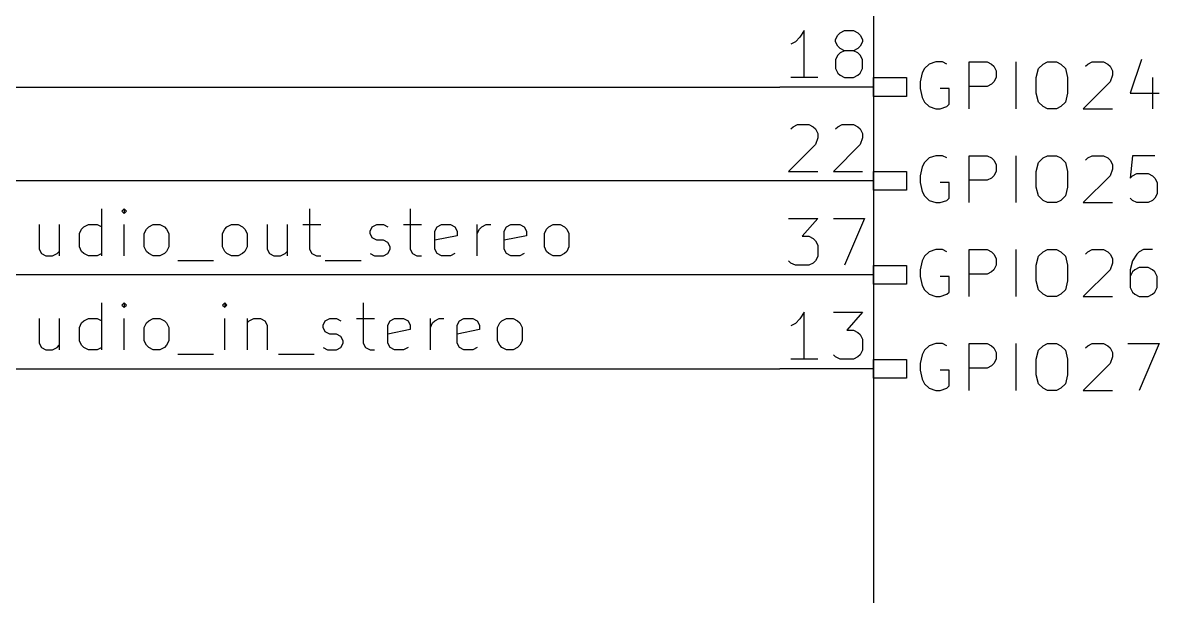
# Model space of a CAD drawing. Extents: x 0.4 to 11.3, y -7.9 to -0.4.
# Drawn here: x 3.344 to 4.554, y -4.092 to -3.482 of the extents above; entities that cross this region are included whole.
import ezdxf

# ---------------------------------------------------------------- set-up
doc = ezdxf.new("R2010")
doc.units = 0
doc.header["$MEASUREMENT"] = 0
for name, color, linetype in [('CYAN2', 4, 'CONTINUOUS'), ('GRAY1', 251, 'CONTINUOUS'), ('GREEN3', 91, 'CONTINUOUS'), ('LYELLOW', 51, 'CONTINUOUS'), ('RED2', 1, 'CONTINUOUS'), ('RED3', 11, 'CONTINUOUS')]:
    doc.layers.add(name, color=color, linetype=linetype)

msp = doc.modelspace()

# ---------------------------------------------------------------- linework, layer by layer
at = {"layer": 'CYAN2', "linetype": 'CONTINUOUS'}
for p, q in [((4.53524, -3.52075), (4.52333, -3.55646)), ((4.30428, -3.53028), (4.3019, -3.53504)), ((4.30905, -3.52551), (4.30428, -3.53028)), ((4.31619, -3.52313), (4.30905, -3.52551)), ((4.32333, -3.52313), (4.31619, -3.52313)), ((4.32809, -3.52551), (4.32333, -3.52313)), ((4.3519, -3.57313), (4.3519, -3.52313)), ((4.3519, -3.52313), (4.37095, -3.52313)), ((4.37095, -3.52313), (4.37571, -3.52551)), ((4.37571, -3.52551), (4.37809, -3.52789)), ((4.37809, -3.52789), (4.38047, -3.53265)), ((4.38047, -3.53265), (4.38047, -3.5398)), ((4.4019, -3.57313), (4.4019, -3.52313)), ((4.42333, -3.5398), (4.42571, -3.53028)), ((4.42571, -3.53028), (4.43048, -3.52551)), ((4.43048, -3.52551), (4.43524, -3.52313)), ((4.43524, -3.52313), (4.44476, -3.52313)), ((4.44476, -3.52313), (4.44952, -3.52551)), ((4.44952, -3.52551), (4.45428, -3.53028)), ((4.45428, -3.53028), (4.45667, -3.5398)), ((4.47572, -3.52789), (4.47809, -3.52551)), ((4.47809, -3.52551), (4.48286, -3.52313)), ((4.48286, -3.52313), (4.49476, -3.52313)), ((4.49476, -3.52313), (4.49952, -3.52551)), ((4.49952, -3.52551), (4.50191, -3.52789)), ((4.50191, -3.52789), (4.50429, -3.53265)), ((4.50429, -3.53265), (4.50429, -3.53742)), ((4.3019, -3.53504), (4.29952, -3.54456)), ((4.29952, -3.54456), (4.29952, -3.5517)), ((4.37571, -3.54694), (4.37095, -3.54932)), ((4.37809, -3.54456), (4.37571, -3.54694)), ((4.38047, -3.5398), (4.37809, -3.54456)), ((4.42333, -3.55646), (4.42333, -3.5398)), ((4.45667, -3.5398), (4.45667, -3.55646)), ((4.50191, -3.54456), (4.47333, -3.57313)), ((4.50429, -3.53742), (4.50191, -3.54456)), ((4.54714, -3.5398), (4.54714, -3.57313)), ((4.29952, -3.5517), (4.3019, -3.56122)), ((4.33047, -3.5517), (4.32095, -3.5517)), ((4.33047, -3.56837), (4.33047, -3.5517)), ((4.37095, -3.54932), (4.3519, -3.54932)), ((4.42571, -3.56599), (4.42333, -3.55646)), ((4.45667, -3.55646), (4.45428, -3.56599)), ((4.52333, -3.55646), (4.55428, -3.55646)), ((4.3019, -3.56122), (4.30428, -3.56599)), ((4.30428, -3.56599), (4.30905, -3.57075)), ((4.30905, -3.57075), (4.31619, -3.57313)), ((4.32095, -3.57313), (4.32809, -3.57075)), ((4.32809, -3.57075), (4.33047, -3.56837)), ((4.43048, -3.57075), (4.42571, -3.56599)), ((4.43524, -3.57313), (4.43048, -3.57075)), ((4.44952, -3.57075), (4.44476, -3.57313)), ((4.45428, -3.56599), (4.44952, -3.57075)), ((4.31619, -3.57313), (4.32095, -3.57313)), ((4.44476, -3.57313), (4.43524, -3.57313)), ((4.47333, -3.57313), (4.50429, -3.57313)), ((4.30428, -3.63028), (4.3019, -3.63504)), ((4.30905, -3.62551), (4.30428, -3.63028)), ((4.31619, -3.62313), (4.30905, -3.62551)), ((4.32333, -3.62313), (4.31619, -3.62313)), ((4.32809, -3.62551), (4.32333, -3.62313)), ((4.3519, -3.67313), (4.3519, -3.62313)), ((4.3519, -3.62313), (4.37095, -3.62313)), ((4.37095, -3.62313), (4.37571, -3.62551)), ((4.37571, -3.62551), (4.37809, -3.62789)), ((4.37809, -3.62789), (4.38047, -3.63265)), ((4.4019, -3.67313), (4.4019, -3.62313)), ((4.42333, -3.6398), (4.42571, -3.63028)), ((4.42571, -3.63028), (4.43048, -3.62551)), ((4.43048, -3.62551), (4.43524, -3.62313)), ((4.43524, -3.62313), (4.44476, -3.62313)), ((4.44476, -3.62313), (4.44952, -3.62551)), ((4.44952, -3.62551), (4.45428, -3.63028)), ((4.45428, -3.63028), (4.45667, -3.6398)), ((4.47572, -3.62789), (4.47809, -3.62551)), ((4.47809, -3.62551), (4.48286, -3.62313)), ((4.48286, -3.62313), (4.49476, -3.62313)), ((4.49476, -3.62313), (4.49952, -3.62551)), ((4.49952, -3.62551), (4.50191, -3.62789)), ((4.50191, -3.62789), (4.50429, -3.63265)), ((4.52571, -3.62313), (4.52333, -3.64694)), ((4.54952, -3.62313), (4.52571, -3.62313)), ((4.3019, -3.63504), (4.29952, -3.64456)), ((4.38047, -3.6398), (4.37809, -3.64456)), ((4.38047, -3.63265), (4.38047, -3.6398)), ((4.42333, -3.65646), (4.42333, -3.6398)), ((4.45667, -3.6398), (4.45667, -3.65646)), ((4.50429, -3.63742), (4.50191, -3.64456)), ((4.50429, -3.63265), (4.50429, -3.63742)), ((4.52571, -3.64456), (4.53048, -3.64218)), ((4.53048, -3.64218), (4.54238, -3.64218)), ((4.54238, -3.64218), (4.54714, -3.64456)), ((4.29952, -3.64456), (4.29952, -3.6517)), ((4.29952, -3.6517), (4.3019, -3.66122)), ((4.33047, -3.6517), (4.32095, -3.6517)), ((4.33047, -3.66837), (4.33047, -3.6517)), ((4.37095, -3.64932), (4.3519, -3.64932)), ((4.37571, -3.64694), (4.37095, -3.64932)), ((4.37809, -3.64456), (4.37571, -3.64694)), ((4.50191, -3.64456), (4.47333, -3.67313)), ((4.52333, -3.64694), (4.52571, -3.64456)), ((4.54714, -3.64456), (4.54952, -3.64694)), ((4.54952, -3.64694), (4.55191, -3.6517)), ((4.55191, -3.6517), (4.55191, -3.66361)), ((4.3019, -3.66122), (4.30428, -3.66599)), ((4.30428, -3.66599), (4.30905, -3.67075)), ((4.42571, -3.66599), (4.42333, -3.65646)), ((4.43048, -3.67075), (4.42571, -3.66599)), ((4.45428, -3.66599), (4.44952, -3.67075)), ((4.45667, -3.65646), (4.45428, -3.66599)), ((4.55191, -3.66361), (4.54952, -3.66837)), ((4.30905, -3.67075), (4.31619, -3.67313)), ((4.31619, -3.67313), (4.32095, -3.67313)), ((4.32095, -3.67313), (4.32809, -3.67075)), ((4.32809, -3.67075), (4.33047, -3.66837)), ((4.43524, -3.67313), (4.43048, -3.67075)), ((4.44476, -3.67313), (4.43524, -3.67313)), ((4.44952, -3.67075), (4.44476, -3.67313)), ((4.47333, -3.67313), (4.50429, -3.67313)), ((4.52571, -3.67075), (4.52333, -3.66837)), ((4.53048, -3.67313), (4.52571, -3.67075)), ((4.54238, -3.67313), (4.53048, -3.67313)), ((4.54714, -3.67075), (4.54238, -3.67313)), ((4.54952, -3.66837), (4.54714, -3.67075)), ((4.30905, -3.72551), (4.30428, -3.73028)), ((4.31619, -3.72313), (4.30905, -3.72551)), ((4.32333, -3.72313), (4.31619, -3.72313)), ((4.32809, -3.72551), (4.32333, -3.72313)), ((4.3519, -3.77313), (4.3519, -3.72313)), ((4.3519, -3.72313), (4.37095, -3.72313)), ((4.37095, -3.72313), (4.37571, -3.72551)), ((4.37571, -3.72551), (4.37809, -3.72789)), ((4.37809, -3.72789), (4.38047, -3.73265)), ((4.4019, -3.77313), (4.4019, -3.72313)), ((4.42571, -3.73028), (4.43048, -3.72551)), ((4.43048, -3.72551), (4.43524, -3.72313)), ((4.43524, -3.72313), (4.44476, -3.72313)), ((4.44476, -3.72313), (4.44952, -3.72551)), ((4.44952, -3.72551), (4.45428, -3.73028)), ((4.47572, -3.72789), (4.47809, -3.72551)), ((4.47809, -3.72551), (4.48286, -3.72313)), ((4.48286, -3.72313), (4.49476, -3.72313)), ((4.49476, -3.72313), (4.49952, -3.72551)), ((4.49952, -3.72551), (4.50191, -3.72789)), ((4.50191, -3.72789), (4.50429, -3.73265)), ((4.53048, -3.72789), (4.52571, -3.73504)), ((4.53286, -3.72551), (4.53048, -3.72789)), ((4.53762, -3.72313), (4.53286, -3.72551)), ((4.54714, -3.72313), (4.53762, -3.72313)), ((4.3019, -3.73504), (4.29952, -3.74456)), ((4.30428, -3.73028), (4.3019, -3.73504)), ((4.38047, -3.7398), (4.37809, -3.74456)), ((4.38047, -3.73265), (4.38047, -3.7398)), ((4.42333, -3.7398), (4.42571, -3.73028)), ((4.42333, -3.75646), (4.42333, -3.7398)), ((4.45428, -3.73028), (4.45667, -3.7398)), ((4.45667, -3.7398), (4.45667, -3.75646)), ((4.50429, -3.73742), (4.50191, -3.74456)), ((4.50429, -3.73265), (4.50429, -3.73742)), ((4.52571, -3.73504), (4.52333, -3.74456)), ((4.29952, -3.74456), (4.29952, -3.7517)), ((4.29952, -3.7517), (4.3019, -3.76122)), ((4.33047, -3.7517), (4.32095, -3.7517)), ((4.33047, -3.76837), (4.33047, -3.7517)), ((4.37095, -3.74932), (4.3519, -3.74932)), ((4.37571, -3.74694), (4.37095, -3.74932)), ((4.37809, -3.74456), (4.37571, -3.74694)), ((4.50191, -3.74456), (4.47333, -3.77313)), ((4.52333, -3.74456), (4.52333, -3.76361)), ((4.52571, -3.74694), (4.52333, -3.7517)), ((4.52809, -3.74456), (4.52571, -3.74694)), ((4.53286, -3.74218), (4.52809, -3.74456)), ((4.54238, -3.74218), (4.53286, -3.74218)), ((4.54714, -3.74456), (4.54238, -3.74218)), ((4.54952, -3.74694), (4.54714, -3.74456)), ((4.55191, -3.7517), (4.54952, -3.74694)), ((4.55191, -3.76361), (4.55191, -3.7517)), ((4.3019, -3.76122), (4.30428, -3.76599)), ((4.42571, -3.76599), (4.42333, -3.75646)), ((4.45667, -3.75646), (4.45428, -3.76599)), ((4.52333, -3.76361), (4.52571, -3.76837)), ((4.54952, -3.76837), (4.55191, -3.76361)), ((4.30428, -3.76599), (4.30905, -3.77075)), ((4.30905, -3.77075), (4.31619, -3.77313)), ((4.31619, -3.77313), (4.32095, -3.77313)), ((4.32095, -3.77313), (4.32809, -3.77075)), ((4.32809, -3.77075), (4.33047, -3.76837)), ((4.43048, -3.77075), (4.42571, -3.76599)), ((4.43524, -3.77313), (4.43048, -3.77075)), ((4.44476, -3.77313), (4.43524, -3.77313)), ((4.44952, -3.77075), (4.44476, -3.77313)), ((4.45428, -3.76599), (4.44952, -3.77075)), ((4.47333, -3.77313), (4.50429, -3.77313)), ((4.52571, -3.76837), (4.52809, -3.77075)), ((4.52809, -3.77075), (4.53286, -3.77313)), ((4.53286, -3.77313), (4.54238, -3.77313)), ((4.54238, -3.77313), (4.54714, -3.77075)), ((4.54714, -3.77075), (4.54952, -3.76837)), ((4.31619, -3.82313), (4.30905, -3.82551)), ((4.32333, -3.82313), (4.31619, -3.82313)), ((4.32809, -3.82551), (4.32333, -3.82313)), ((4.3519, -3.87313), (4.3519, -3.82313)), ((4.3519, -3.82313), (4.37095, -3.82313)), ((4.37095, -3.82313), (4.37571, -3.82551)), ((4.4019, -3.87313), (4.4019, -3.82313)), ((4.43048, -3.82551), (4.43524, -3.82313)), ((4.43524, -3.82313), (4.44476, -3.82313)), ((4.44476, -3.82313), (4.44952, -3.82551)), ((4.47809, -3.82551), (4.48286, -3.82313)), ((4.48286, -3.82313), (4.49476, -3.82313)), ((4.49476, -3.82313), (4.49952, -3.82551)), ((4.52095, -3.82313), (4.55428, -3.82313)), ((4.55428, -3.82313), (4.53286, -3.87313)), ((4.3019, -3.83504), (4.29952, -3.84456)), ((4.30428, -3.83028), (4.3019, -3.83504)), ((4.30905, -3.82551), (4.30428, -3.83028)), ((4.37571, -3.82551), (4.37809, -3.82789)), ((4.37809, -3.82789), (4.38047, -3.83265)), ((4.38047, -3.83265), (4.38047, -3.8398)), ((4.42333, -3.8398), (4.42571, -3.83028)), ((4.42571, -3.83028), (4.43048, -3.82551)), ((4.44952, -3.82551), (4.45428, -3.83028)), ((4.45428, -3.83028), (4.45667, -3.8398)), ((4.47572, -3.82789), (4.47809, -3.82551)), ((4.49952, -3.82551), (4.50191, -3.82789)), ((4.50191, -3.82789), (4.50429, -3.83265)), ((4.50429, -3.83742), (4.50191, -3.84456)), ((4.50429, -3.83265), (4.50429, -3.83742)), ((4.29952, -3.84456), (4.29952, -3.8517)), ((4.37095, -3.84932), (4.3519, -3.84932)), ((4.37571, -3.84694), (4.37095, -3.84932)), ((4.37809, -3.84456), (4.37571, -3.84694)), ((4.38047, -3.8398), (4.37809, -3.84456)), ((4.42333, -3.85646), (4.42333, -3.8398)), ((4.45667, -3.8398), (4.45667, -3.85646)), ((4.50191, -3.84456), (4.47333, -3.87313)), ((4.29952, -3.8517), (4.3019, -3.86122)), ((4.3019, -3.86122), (4.30428, -3.86599)), ((4.33047, -3.8517), (4.32095, -3.8517)), ((4.33047, -3.86837), (4.33047, -3.8517)), ((4.42571, -3.86599), (4.42333, -3.85646)), ((4.45667, -3.85646), (4.45428, -3.86599)), ((4.30428, -3.86599), (4.30905, -3.87075)), ((4.30905, -3.87075), (4.31619, -3.87313)), ((4.31619, -3.87313), (4.32095, -3.87313)), ((4.32095, -3.87313), (4.32809, -3.87075)), ((4.32809, -3.87075), (4.33047, -3.86837)), ((4.43048, -3.87075), (4.42571, -3.86599)), ((4.43524, -3.87313), (4.43048, -3.87075)), ((4.44476, -3.87313), (4.43524, -3.87313)), ((4.44952, -3.87075), (4.44476, -3.87313)), ((4.45428, -3.86599), (4.44952, -3.87075)), ((4.47333, -3.87313), (4.50429, -3.87313))]:
    msp.add_line(p, q, dxfattribs=at)
at = {"layer": 'GRAY1', "linetype": 'CONTINUOUS'}
for p, q in [((3.42791, -3.7298), (3.42791, -3.6798)), ((3.45172, -3.6798), (3.44934, -3.68218)), ((3.4541, -3.68218), (3.45172, -3.6798)), ((3.45172, -3.6798), (3.45172, -3.68456)), ((3.64933, -3.6798), (3.64933, -3.72266)), ((3.75648, -3.6798), (3.75648, -3.72266)), ((3.44934, -3.68218), (3.45172, -3.68456)), ((3.45172, -3.68456), (3.4541, -3.68218)), ((3.36125, -3.69647), (3.36125, -3.72266)), ((3.38268, -3.69647), (3.38268, -3.7298)), ((3.40411, -3.70599), (3.40648, -3.70123)), ((3.40648, -3.70123), (3.40887, -3.69885)), ((3.40887, -3.69885), (3.41363, -3.69647)), ((3.41363, -3.69647), (3.42315, -3.69647)), ((3.42315, -3.69647), (3.42791, -3.69885)), ((3.45172, -3.7298), (3.45172, -3.69647)), ((3.47315, -3.70599), (3.47553, -3.70123)), ((3.47553, -3.70123), (3.47791, -3.69885)), ((3.47791, -3.69885), (3.48268, -3.69647)), ((3.48268, -3.69647), (3.48982, -3.69647)), ((3.48982, -3.69647), (3.49458, -3.69885)), ((3.49458, -3.69885), (3.49696, -3.70123)), ((3.49696, -3.70123), (3.49934, -3.70599)), ((3.55648, -3.70599), (3.55886, -3.70123)), ((3.55886, -3.70123), (3.56124, -3.69885)), ((3.56124, -3.69885), (3.56601, -3.69647)), ((3.56601, -3.69647), (3.57315, -3.69647)), ((3.57315, -3.69647), (3.57791, -3.69885)), ((3.57791, -3.69885), (3.58029, -3.70123)), ((3.58029, -3.70123), (3.58267, -3.70599)), ((3.6041, -3.69647), (3.6041, -3.72266)), ((3.62553, -3.69647), (3.62553, -3.7298)), ((3.64219, -3.69647), (3.66124, -3.69647)), ((3.71362, -3.70361), (3.716, -3.69885)), ((3.71362, -3.70599), (3.71362, -3.70361)), ((3.716, -3.69885), (3.72076, -3.69647)), ((3.72076, -3.69647), (3.72791, -3.69647)), ((3.72791, -3.69647), (3.73267, -3.69885)), ((3.74933, -3.69647), (3.76838, -3.69647)), ((3.78267, -3.70361), (3.78505, -3.69885)), ((3.78267, -3.72266), (3.78267, -3.70361)), ((3.78505, -3.69885), (3.78981, -3.69647)), ((3.78981, -3.69647), (3.79933, -3.69647)), ((3.79933, -3.69647), (3.80409, -3.69885)), ((3.80409, -3.69885), (3.80648, -3.70361)), ((3.80648, -3.70361), (3.80648, -3.70837)), ((3.82791, -3.7298), (3.82791, -3.69647)), ((3.82791, -3.70599), (3.83029, -3.70123)), ((3.83029, -3.70123), (3.83267, -3.69885)), ((3.83267, -3.69885), (3.83743, -3.69647)), ((3.83743, -3.69647), (3.84219, -3.69647)), ((3.85648, -3.70361), (3.85886, -3.69885)), ((3.85648, -3.72266), (3.85648, -3.70361)), ((3.85886, -3.69885), (3.86362, -3.69647)), ((3.86362, -3.69647), (3.87315, -3.69647)), ((3.87315, -3.69647), (3.87791, -3.69885)), ((3.87791, -3.69885), (3.88029, -3.70361)), ((3.88029, -3.70361), (3.88029, -3.70837)), ((3.89934, -3.70599), (3.90172, -3.70123)), ((3.90172, -3.70123), (3.9041, -3.69885)), ((3.9041, -3.69885), (3.90886, -3.69647)), ((3.90886, -3.69647), (3.916, -3.69647)), ((3.916, -3.69647), (3.92076, -3.69885)), ((3.92076, -3.69885), (3.92315, -3.70123)), ((3.92315, -3.70123), (3.92553, -3.70599)), ((3.40411, -3.72028), (3.40411, -3.70599)), ((3.47315, -3.72028), (3.47315, -3.70599)), ((3.49934, -3.70599), (3.49934, -3.72028)), ((3.55648, -3.72028), (3.55648, -3.70599)), ((3.58267, -3.70599), (3.58267, -3.72028)), ((3.716, -3.71075), (3.71362, -3.70599)), ((3.72076, -3.71313), (3.716, -3.71075)), ((3.72791, -3.71313), (3.72076, -3.71313)), ((3.73267, -3.71552), (3.72791, -3.71313)), ((3.73505, -3.72028), (3.73267, -3.71552)), ((3.80648, -3.70837), (3.78267, -3.71313)), ((3.88029, -3.70837), (3.85648, -3.71313)), ((3.89934, -3.72028), (3.89934, -3.70599)), ((3.92553, -3.70599), (3.92553, -3.72028)), ((3.36125, -3.72266), (3.36363, -3.72742)), ((3.36363, -3.72742), (3.36839, -3.7298)), ((3.37554, -3.7298), (3.3803, -3.72742)), ((3.3803, -3.72742), (3.38268, -3.72504)), ((3.40648, -3.72504), (3.40411, -3.72028)), ((3.40887, -3.72742), (3.40648, -3.72504)), ((3.41363, -3.7298), (3.40887, -3.72742)), ((3.42791, -3.72742), (3.42315, -3.7298)), ((3.47553, -3.72504), (3.47315, -3.72028)), ((3.47791, -3.72742), (3.47553, -3.72504)), ((3.48268, -3.7298), (3.47791, -3.72742)), ((3.49458, -3.72742), (3.48982, -3.7298)), ((3.49696, -3.72504), (3.49458, -3.72742)), ((3.49934, -3.72028), (3.49696, -3.72504)), ((3.55886, -3.72504), (3.55648, -3.72028)), ((3.56124, -3.72742), (3.55886, -3.72504)), ((3.56601, -3.7298), (3.56124, -3.72742)), ((3.57791, -3.72742), (3.57315, -3.7298)), ((3.58029, -3.72504), (3.57791, -3.72742)), ((3.58267, -3.72028), (3.58029, -3.72504)), ((3.6041, -3.72266), (3.60648, -3.72742)), ((3.60648, -3.72742), (3.61124, -3.7298)), ((3.61839, -3.7298), (3.62315, -3.72742)), ((3.62315, -3.72742), (3.62553, -3.72504)), ((3.64933, -3.72266), (3.65172, -3.72742)), ((3.65172, -3.72742), (3.65648, -3.7298)), ((3.71362, -3.72742), (3.71838, -3.7298)), ((3.72791, -3.7298), (3.73267, -3.72742)), ((3.73267, -3.72742), (3.73505, -3.72266)), ((3.73505, -3.72266), (3.73505, -3.72028)), ((3.75648, -3.72266), (3.75886, -3.72742)), ((3.75886, -3.72742), (3.76362, -3.7298)), ((3.78505, -3.72742), (3.78267, -3.72266)), ((3.78981, -3.7298), (3.78505, -3.72742)), ((3.80409, -3.72742), (3.79933, -3.7298)), ((3.85886, -3.72742), (3.85648, -3.72266)), ((3.86362, -3.7298), (3.85886, -3.72742)), ((3.87791, -3.72742), (3.87315, -3.7298)), ((3.90172, -3.72504), (3.89934, -3.72028)), ((3.9041, -3.72742), (3.90172, -3.72504)), ((3.90886, -3.7298), (3.9041, -3.72742)), ((3.92076, -3.72742), (3.916, -3.7298)), ((3.92315, -3.72504), (3.92076, -3.72742)), ((3.92553, -3.72028), (3.92315, -3.72504)), ((3.36839, -3.7298), (3.37554, -3.7298)), ((3.42315, -3.7298), (3.41363, -3.7298)), ((3.48982, -3.7298), (3.48268, -3.7298)), ((3.50887, -3.73456), (3.54696, -3.73456)), ((3.57315, -3.7298), (3.56601, -3.7298)), ((3.61124, -3.7298), (3.61839, -3.7298)), ((3.65648, -3.7298), (3.66124, -3.7298)), ((3.666, -3.73456), (3.7041, -3.73456)), ((3.71838, -3.7298), (3.72791, -3.7298)), ((3.76362, -3.7298), (3.76838, -3.7298)), ((3.79933, -3.7298), (3.78981, -3.7298)), ((3.87315, -3.7298), (3.86362, -3.7298)), ((3.916, -3.7298), (3.90886, -3.7298)), ((3.42791, -3.8298), (3.42791, -3.7798)), ((3.45172, -3.7798), (3.44934, -3.78218)), ((3.44934, -3.78218), (3.45172, -3.78456)), ((3.4541, -3.78218), (3.45172, -3.7798)), ((3.45172, -3.7798), (3.45172, -3.78456)), ((3.45172, -3.78456), (3.4541, -3.78218)), ((3.55886, -3.7798), (3.55648, -3.78218)), ((3.55648, -3.78218), (3.55886, -3.78456)), ((3.56124, -3.78218), (3.55886, -3.7798)), ((3.55886, -3.7798), (3.55886, -3.78456)), ((3.55886, -3.78456), (3.56124, -3.78218)), ((3.70648, -3.7798), (3.70648, -3.82266)), ((3.36125, -3.79647), (3.36125, -3.82266)), ((3.38268, -3.79647), (3.38268, -3.8298)), ((3.40648, -3.80123), (3.40887, -3.79885)), ((3.40887, -3.79885), (3.41363, -3.79647)), ((3.41363, -3.79647), (3.42315, -3.79647)), ((3.42315, -3.79647), (3.42791, -3.79885)), ((3.45172, -3.8298), (3.45172, -3.79647)), ((3.47553, -3.80123), (3.47791, -3.79885)), ((3.47791, -3.79885), (3.48268, -3.79647)), ((3.48268, -3.79647), (3.48982, -3.79647)), ((3.48982, -3.79647), (3.49458, -3.79885)), ((3.49458, -3.79885), (3.49696, -3.80123)), ((3.55886, -3.8298), (3.55886, -3.79647)), ((3.58267, -3.79647), (3.58267, -3.8298)), ((3.58267, -3.80123), (3.58506, -3.79885)), ((3.58506, -3.79885), (3.58982, -3.79647)), ((3.58982, -3.79647), (3.59696, -3.79647)), ((3.59696, -3.79647), (3.60172, -3.79885)), ((3.60172, -3.79885), (3.6041, -3.80361)), ((3.66363, -3.80361), (3.666, -3.79885)), ((3.666, -3.79885), (3.67077, -3.79647)), ((3.67077, -3.79647), (3.67791, -3.79647)), ((3.67791, -3.79647), (3.68267, -3.79885)), ((3.69934, -3.79647), (3.71839, -3.79647)), ((3.73267, -3.80361), (3.73505, -3.79885)), ((3.73505, -3.79885), (3.73981, -3.79647)), ((3.73981, -3.79647), (3.74934, -3.79647)), ((3.74934, -3.79647), (3.7541, -3.79885)), ((3.7541, -3.79885), (3.75648, -3.80361)), ((3.77791, -3.8298), (3.77791, -3.79647)), ((3.78029, -3.80123), (3.78267, -3.79885)), ((3.78267, -3.79885), (3.78743, -3.79647)), ((3.78743, -3.79647), (3.7922, -3.79647)), ((3.80648, -3.80361), (3.80886, -3.79885)), ((3.80886, -3.79885), (3.81363, -3.79647)), ((3.81363, -3.79647), (3.82315, -3.79647)), ((3.82315, -3.79647), (3.82791, -3.79885)), ((3.82791, -3.79885), (3.83029, -3.80361)), ((3.85172, -3.80123), (3.8541, -3.79885)), ((3.8541, -3.79885), (3.85887, -3.79647)), ((3.85887, -3.79647), (3.86601, -3.79647)), ((3.86601, -3.79647), (3.87077, -3.79885)), ((3.87077, -3.79885), (3.87315, -3.80123)), ((3.40411, -3.80599), (3.40648, -3.80123)), ((3.40411, -3.82028), (3.40411, -3.80599)), ((3.47315, -3.80599), (3.47553, -3.80123)), ((3.47315, -3.82028), (3.47315, -3.80599)), ((3.49696, -3.80123), (3.49934, -3.80599)), ((3.49934, -3.80599), (3.49934, -3.82028)), ((3.6041, -3.80361), (3.6041, -3.8298)), ((3.66363, -3.80599), (3.66363, -3.80361)), ((3.666, -3.81075), (3.66363, -3.80599)), ((3.67077, -3.81313), (3.666, -3.81075)), ((3.67791, -3.81313), (3.67077, -3.81313)), ((3.68267, -3.81552), (3.67791, -3.81313)), ((3.73267, -3.82266), (3.73267, -3.80361)), ((3.75648, -3.80837), (3.73267, -3.81313)), ((3.75648, -3.80361), (3.75648, -3.80837)), ((3.77791, -3.80599), (3.78029, -3.80123)), ((3.80648, -3.82266), (3.80648, -3.80361)), ((3.83029, -3.80837), (3.80648, -3.81313)), ((3.83029, -3.80361), (3.83029, -3.80837)), ((3.84934, -3.80599), (3.85172, -3.80123)), ((3.84934, -3.82028), (3.84934, -3.80599)), ((3.87315, -3.80123), (3.87553, -3.80599)), ((3.87553, -3.80599), (3.87553, -3.82028)), ((3.36125, -3.82266), (3.36363, -3.82742)), ((3.3803, -3.82742), (3.38268, -3.82504)), ((3.40648, -3.82504), (3.40411, -3.82028)), ((3.40887, -3.82742), (3.40648, -3.82504)), ((3.47553, -3.82504), (3.47315, -3.82028)), ((3.47791, -3.82742), (3.47553, -3.82504)), ((3.49696, -3.82504), (3.49458, -3.82742)), ((3.49934, -3.82028), (3.49696, -3.82504)), ((3.68505, -3.82028), (3.68267, -3.81552)), ((3.68267, -3.82742), (3.68505, -3.82266)), ((3.68505, -3.82266), (3.68505, -3.82028)), ((3.70648, -3.82266), (3.70886, -3.82742)), ((3.73505, -3.82742), (3.73267, -3.82266)), ((3.80886, -3.82742), (3.80648, -3.82266)), ((3.85172, -3.82504), (3.84934, -3.82028)), ((3.8541, -3.82742), (3.85172, -3.82504)), ((3.87315, -3.82504), (3.87077, -3.82742)), ((3.87553, -3.82028), (3.87315, -3.82504)), ((3.36363, -3.82742), (3.36839, -3.8298)), ((3.36839, -3.8298), (3.37554, -3.8298)), ((3.37554, -3.8298), (3.3803, -3.82742)), ((3.41363, -3.8298), (3.40887, -3.82742)), ((3.42315, -3.8298), (3.41363, -3.8298)), ((3.42791, -3.82742), (3.42315, -3.8298)), ((3.48268, -3.8298), (3.47791, -3.82742)), ((3.48982, -3.8298), (3.48268, -3.8298)), ((3.49458, -3.82742), (3.48982, -3.8298)), ((3.50887, -3.83456), (3.54696, -3.83456)), ((3.61601, -3.83456), (3.6541, -3.83456)), ((3.66363, -3.82742), (3.66839, -3.8298)), ((3.66839, -3.8298), (3.67791, -3.8298)), ((3.67791, -3.8298), (3.68267, -3.82742)), ((3.70886, -3.82742), (3.71363, -3.8298)), ((3.71363, -3.8298), (3.71839, -3.8298)), ((3.73981, -3.8298), (3.73505, -3.82742)), ((3.74934, -3.8298), (3.73981, -3.8298)), ((3.7541, -3.82742), (3.74934, -3.8298)), ((3.81363, -3.8298), (3.80886, -3.82742)), ((3.82315, -3.8298), (3.81363, -3.8298)), ((3.82791, -3.82742), (3.82315, -3.8298)), ((3.85887, -3.8298), (3.8541, -3.82742)), ((3.86601, -3.8298), (3.85887, -3.8298)), ((3.87077, -3.82742), (3.86601, -3.8298))]:
    msp.add_line(p, q, dxfattribs=at)
at = {"layer": 'GREEN3', "linetype": 'CONTINUOUS'}
for p, q in [((3.25, -3.55), (4.15, -3.55)), ((4.15, -3.65), (3.2, -3.65)), ((4.15, -3.75), (3.15, -3.75)), ((3.1, -3.85), (4.15, -3.85))]:
    msp.add_line(p, q, dxfattribs=at)
at = {"layer": 'LYELLOW', "linetype": 'CONTINUOUS'}
msp.add_line((4.25, -1.95), (4.25, -4.35), dxfattribs=at)
at = {"layer": 'RED2', "linetype": 'CONTINUOUS'}
for p, q in [((4.25, -1.95), (4.25, -4.35)), ((4.25, -3.56), (4.25, -3.54)), ((4.25, -3.54), (4.285, -3.54)), ((4.285, -3.54), (4.285, -3.56)), ((4.25, -3.55), (4.15, -3.55)), ((4.285, -3.56), (4.25, -3.56)), ((4.25, -3.66), (4.25, -3.64)), ((4.25, -3.64), (4.285, -3.64)), ((4.285, -3.64), (4.285, -3.66)), ((4.25, -3.65), (4.15, -3.65)), ((4.285, -3.66), (4.25, -3.66)), ((4.25, -3.76), (4.25, -3.74)), ((4.25, -3.74), (4.285, -3.74)), ((4.285, -3.74), (4.285, -3.76)), ((4.25, -3.75), (4.15, -3.75)), ((4.285, -3.76), (4.25, -3.76)), ((4.25, -3.86), (4.25, -3.84)), ((4.25, -3.84), (4.285, -3.84)), ((4.285, -3.84), (4.285, -3.86)), ((4.25, -3.85), (4.15, -3.85)), ((4.285, -3.86), (4.25, -3.86))]:
    msp.add_line(p, q, dxfattribs=at)
at = {"layer": 'RED3', "linetype": 'CONTINUOUS'}
for p, q in [((4.17143, -3.49702), (4.16667, -3.50178)), ((4.17619, -3.48988), (4.17143, -3.49702)), ((4.17619, -3.53988), (4.17619, -3.48988)), ((4.20952, -3.4994), (4.2119, -3.49464)), ((4.2119, -3.49464), (4.21428, -3.49226)), ((4.21428, -3.49226), (4.21905, -3.48988)), ((4.21905, -3.48988), (4.22857, -3.48988)), ((4.22857, -3.48988), (4.23333, -3.49226)), ((4.23333, -3.49226), (4.23571, -3.49464)), ((4.23571, -3.49464), (4.23809, -3.4994)), ((4.16667, -3.50178), (4.16191, -3.50417)), ((4.20952, -3.50178), (4.20952, -3.4994)), ((4.2119, -3.50655), (4.20952, -3.50178)), ((4.21428, -3.50893), (4.2119, -3.50655)), ((4.21905, -3.51131), (4.21428, -3.50893)), ((4.23333, -3.50893), (4.22857, -3.51131)), ((4.23571, -3.50655), (4.23333, -3.50893)), ((4.23809, -3.50178), (4.23571, -3.50655)), ((4.23809, -3.4994), (4.23809, -3.50178)), ((4.2119, -3.51607), (4.20952, -3.52083)), ((4.20952, -3.52083), (4.20952, -3.53035)), ((4.21428, -3.51369), (4.2119, -3.51607)), ((4.21905, -3.51131), (4.21428, -3.51369)), ((4.22857, -3.51131), (4.21905, -3.51131)), ((4.23333, -3.51369), (4.22857, -3.51131)), ((4.23571, -3.51607), (4.23333, -3.51369)), ((4.23809, -3.52083), (4.23571, -3.51607)), ((4.23809, -3.53035), (4.23809, -3.52083)), ((4.20952, -3.53035), (4.2119, -3.53512)), ((4.23571, -3.53512), (4.23809, -3.53035)), ((4.19048, -3.53988), (4.16191, -3.53988)), ((4.2119, -3.53512), (4.21428, -3.5375)), ((4.21428, -3.5375), (4.21905, -3.53988)), ((4.21905, -3.53988), (4.22857, -3.53988)), ((4.22857, -3.53988), (4.23333, -3.5375)), ((4.23333, -3.5375), (4.23571, -3.53512)), ((4.16191, -3.59464), (4.16428, -3.59226)), ((4.16428, -3.59226), (4.16905, -3.58988)), ((4.16905, -3.58988), (4.18095, -3.58988)), ((4.18095, -3.58988), (4.18571, -3.59226)), ((4.18571, -3.59226), (4.18809, -3.59464)), ((4.18809, -3.59464), (4.19048, -3.5994)), ((4.20952, -3.59464), (4.2119, -3.59226)), ((4.2119, -3.59226), (4.21667, -3.58988)), ((4.21667, -3.58988), (4.22857, -3.58988)), ((4.22857, -3.58988), (4.23333, -3.59226)), ((4.23333, -3.59226), (4.23571, -3.59464)), ((4.23571, -3.59464), (4.23809, -3.5994)), ((4.19048, -3.60417), (4.18809, -3.61131)), ((4.19048, -3.5994), (4.19048, -3.60417)), ((4.23809, -3.60417), (4.23571, -3.61131)), ((4.23809, -3.5994), (4.23809, -3.60417)), ((4.18809, -3.61131), (4.15952, -3.63988)), ((4.23571, -3.61131), (4.20714, -3.63988)), ((4.15952, -3.63988), (4.19048, -3.63988)), ((4.20714, -3.63988), (4.23809, -3.63988)), ((4.15952, -3.68988), (4.19048, -3.68988)), ((4.19048, -3.68988), (4.17381, -3.70893)), ((4.20714, -3.68988), (4.24047, -3.68988)), ((4.24047, -3.68988), (4.21905, -3.73988)), ((4.17381, -3.70893), (4.18095, -3.70893)), ((4.18095, -3.70893), (4.18571, -3.71131)), ((4.18571, -3.71131), (4.18809, -3.71369)), ((4.18809, -3.71369), (4.19048, -3.71845)), ((4.19048, -3.71845), (4.19048, -3.73035)), ((4.16191, -3.7375), (4.15952, -3.73512)), ((4.16667, -3.73988), (4.16191, -3.7375)), ((4.18095, -3.73988), (4.16667, -3.73988)), ((4.18571, -3.7375), (4.18095, -3.73988)), ((4.18809, -3.73512), (4.18571, -3.7375)), ((4.19048, -3.73035), (4.18809, -3.73512)), ((4.17143, -3.79702), (4.16667, -3.80178)), ((4.17619, -3.78988), (4.17143, -3.79702)), ((4.17619, -3.83988), (4.17619, -3.78988)), ((4.20714, -3.78988), (4.23809, -3.78988)), ((4.23809, -3.78988), (4.22143, -3.80893)), ((4.16667, -3.80178), (4.16191, -3.80417)), ((4.22143, -3.80893), (4.22857, -3.80893)), ((4.22857, -3.80893), (4.23333, -3.81131)), ((4.23333, -3.81131), (4.23571, -3.81369)), ((4.23571, -3.81369), (4.23809, -3.81845)), ((4.23809, -3.81845), (4.23809, -3.83035)), ((4.20952, -3.8375), (4.20714, -3.83512)), ((4.23571, -3.83512), (4.23333, -3.8375)), ((4.23809, -3.83035), (4.23571, -3.83512)), ((4.19048, -3.83988), (4.16191, -3.83988)), ((4.21428, -3.83988), (4.20952, -3.8375)), ((4.22857, -3.83988), (4.21428, -3.83988)), ((4.23333, -3.8375), (4.22857, -3.83988))]:
    msp.add_line(p, q, dxfattribs=at)

doc.saveas('drawing.dxf')
